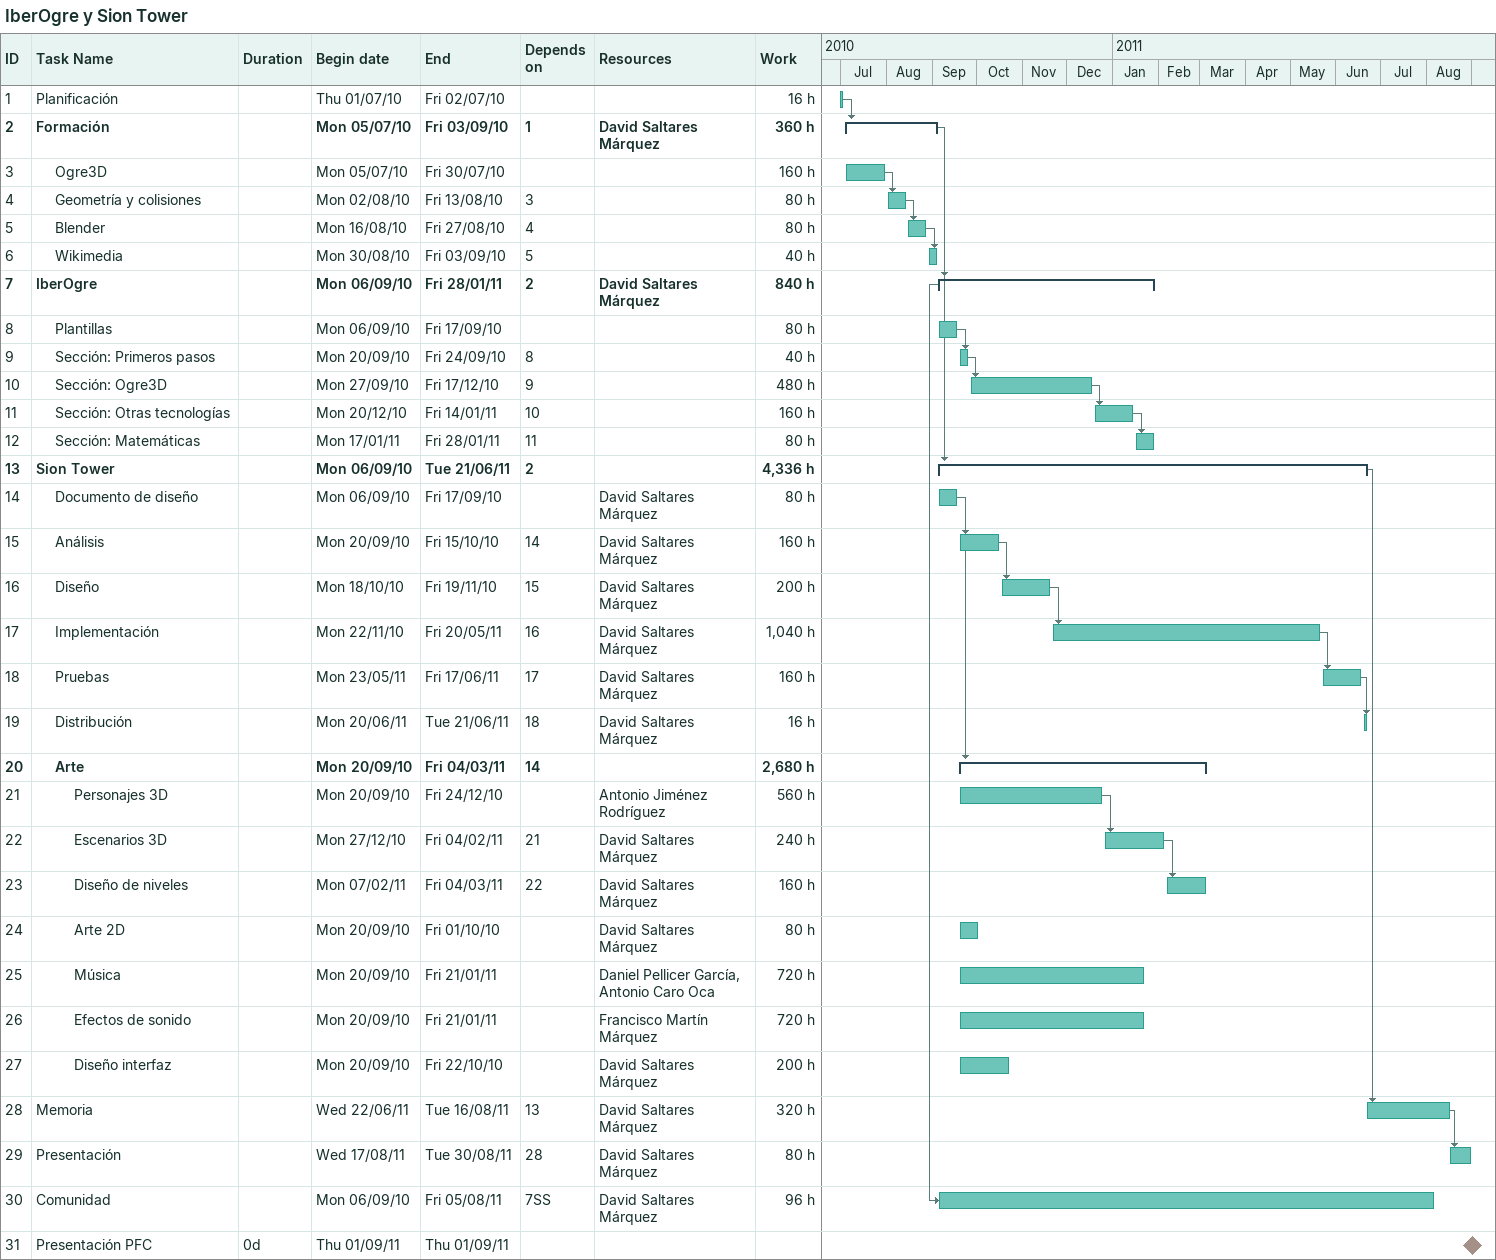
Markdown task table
IberOgre y Sion Tower

| ID | Level | Task | Duration | Start | Finish | Predecessors | Resources | Work (h) |
|---|---|---|---|---|---|---|---|---|
| 1 | 1 | Planificación |  | 2010-07-01 | 2010-07-02 |  |  | 16 |
| 2 | 1 | **Formación** |  | 2010-07-05 | 2010-09-03 | 1 | David Saltares Márquez | 360 |
| 3 | 2 | Ogre3D |  | 2010-07-05 | 2010-07-30 |  |  | 160 |
| 4 | 2 | Geometría y colisiones |  | 2010-08-02 | 2010-08-13 | 3 |  | 80 |
| 5 | 2 | Blender |  | 2010-08-16 | 2010-08-27 | 4 |  | 80 |
| 6 | 2 | Wikimedia |  | 2010-08-30 | 2010-09-03 | 5 |  | 40 |
| 7 | 1 | **IberOgre** |  | 2010-09-06 | 2011-01-28 | 2 | David Saltares Márquez | 840 |
| 8 | 2 | Plantillas |  | 2010-09-06 | 2010-09-17 |  |  | 80 |
| 9 | 2 | Sección: Primeros pasos |  | 2010-09-20 | 2010-09-24 | 8 |  | 40 |
| 10 | 2 | Sección: Ogre3D |  | 2010-09-27 | 2010-12-17 | 9 |  | 480 |
| 11 | 2 | Sección: Otras tecnologías |  | 2010-12-20 | 2011-01-14 | 10 |  | 160 |
| 12 | 2 | Sección: Matemáticas |  | 2011-01-17 | 2011-01-28 | 11 |  | 80 |
| 13 | 1 | **Sion Tower** |  | 2010-09-06 | 2011-06-21 | 2 |  | 4336 |
| 14 | 2 | Documento de diseño |  | 2010-09-06 | 2010-09-17 |  | David Saltares Márquez | 80 |
| 15 | 2 | Análisis |  | 2010-09-20 | 2010-10-15 | 14 | David Saltares Márquez | 160 |
| 16 | 2 | Diseño |  | 2010-10-18 | 2010-11-19 | 15 | David Saltares Márquez | 200 |
| 17 | 2 | Implementación |  | 2010-11-22 | 2011-05-20 | 16 | David Saltares Márquez | 1040 |
| 18 | 2 | Pruebas |  | 2011-05-23 | 2011-06-17 | 17 | David Saltares Márquez | 160 |
| 19 | 2 | Distribución |  | 2011-06-20 | 2011-06-21 | 18 | David Saltares Márquez | 16 |
| 20 | 2 | **Arte** |  | 2010-09-20 | 2011-03-04 | 14 |  | 2680 |
| 21 | 3 | Personajes 3D |  | 2010-09-20 | 2010-12-24 |  | Antonio Jiménez Rodríguez | 560 |
| 22 | 3 | Escenarios 3D |  | 2010-12-27 | 2011-02-04 | 21 | David Saltares Márquez | 240 |
| 23 | 3 | Diseño de niveles |  | 2011-02-07 | 2011-03-04 | 22 | David Saltares Márquez | 160 |
| 24 | 3 | Arte 2D |  | 2010-09-20 | 2010-10-01 |  | David Saltares Márquez | 80 |
| 25 | 3 | Música |  | 2010-09-20 | 2011-01-21 |  | Daniel Pellicer García, Antonio Caro Oca | 720 |
| 26 | 3 | Efectos de sonido |  | 2010-09-20 | 2011-01-21 |  | Francisco Martín Márquez | 720 |
| 27 | 3 | Diseño interfaz |  | 2010-09-20 | 2010-10-22 |  | David Saltares Márquez | 200 |
| 28 | 1 | Memoria |  | 2011-06-22 | 2011-08-16 | 13 | David Saltares Márquez | 320 |
| 29 | 1 | Presentación |  | 2011-08-17 | 2011-08-30 | 28 | David Saltares Márquez | 80 |
| 30 | 1 | Comunidad |  | 2010-09-06 | 2011-08-05 | 7SS | David Saltares Márquez | 96 |
| 31 | 1 | Presentación PFC | 0d | 2011-09-01 | 2011-09-01 |  |  |  |
